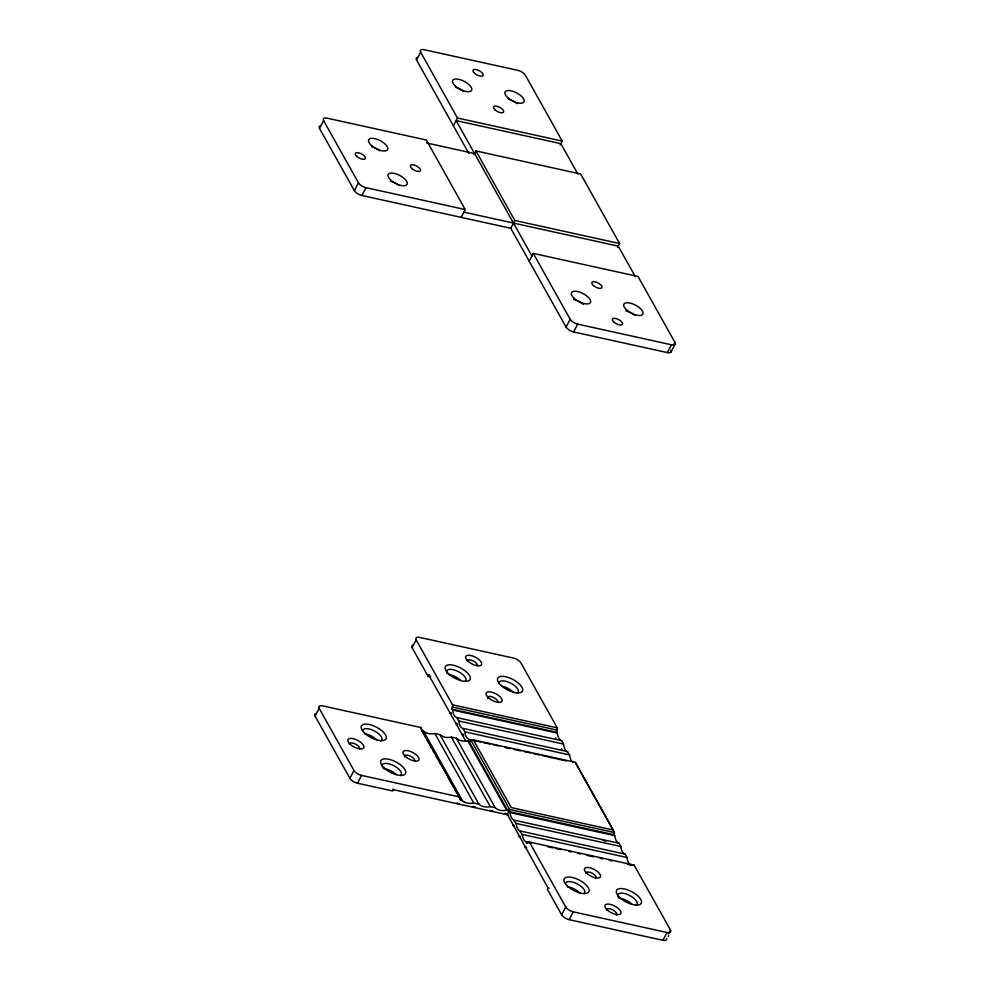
<?xml version="1.0" encoding="UTF-8"?>
<svg xmlns="http://www.w3.org/2000/svg" width="990" height="990" viewBox="0 0 990 990"><rect width="100%" height="100%" fill="white"/><g stroke="black" fill="none" stroke-linecap="round" stroke-linejoin="round"><path stroke-width="1.49" d="M670.824 350.151A6.485 2.735 27.6 0 1 667.359 352.589L573.643 331.959A6.485 2.735 27.6 0 1 566.082 327.084L510.766 228.282L361.919 195.5A6.485 2.735 27.6 0 1 354.358 190.624L319.535 128.428L323.619 120.607A6.485 2.735 27.6 0 1 327.084 118.157L426.319 140.011L465.238 209.546L461.154 217.355M468.889 153.487L416.53 59.957L420.614 52.136A6.485 2.735 27.6 0 1 424.079 49.698L517.795 70.327A6.485 2.735 27.6 0 1 525.356 75.203L562.233 141.075L560.192 144.973M354.358 190.624L358.454 182.816L323.619 120.607M361.919 195.5L366.015 187.692L465.238 209.546M453.408 125.817L457.491 118.008L420.614 52.136M473.888 154.848L475.93 150.938L580.672 174.005L619.591 243.528L617.55 247.438M510.766 228.282L514.85 220.461L475.93 150.938M529.205 261.212L533.288 253.403L638.03 276.47L674.908 342.33L673.547 344.941M393.005 788.981A15.258 7.499 -77.6 0 1 393.426 789.649L392.733 790.985L357.477 783.214A6.485 2.735 27.6 0 1 349.916 778.35L315.092 716.141L319.176 708.32A6.485 2.735 27.6 0 1 322.641 705.882L420.49 727.427L459.41 796.95A1.621 1.238 -29.2 0 1 460.115 798.559A1.621 1.238 -29.2 0 0 460.808 800.168L464.112 801.801M566.082 327.084L570.166 319.263L533.288 253.403M573.643 331.959L577.727 324.138L671.443 344.78A6.485 2.735 27.6 0 0 674.908 342.33M430.588 676.826L428.101 676.281L412.088 647.67L416.171 639.849A6.485 2.735 27.6 0 1 419.636 637.412L513.352 658.041A6.485 2.735 27.6 0 1 520.913 662.916L557.271 727.873A1.621 0.792 -77.6 0 1 557.11 730.088A1.621 0.792 -77.6 0 0 556.937 732.303L557.766 735.372A14.64 7.19 -77.6 0 0 560.786 740.31L561.54 740.644M349.916 778.35L353.999 770.529L319.176 708.32M357.477 783.214L361.56 775.405L459.41 796.95M428.101 676.281L428.781 674.982L465.832 741.176M667.359 352.589L671.443 344.78M671.047 351.945L675.13 344.136M666.666 938.508A6.485 2.735 27.6 0 1 662.916 940.302L569.201 919.673A6.485 2.735 27.6 0 1 561.639 914.797L565.723 906.976L529.353 842.032A1.621 0.792 -77.6 0 0 528.165 842.416A1.621 0.792 -77.6 0 1 526.977 842.799M569.201 919.673L573.284 911.852L667 932.493A6.485 2.735 27.6 0 0 670.465 930.043L634.095 865.099L529.353 842.032M662.916 940.302L667 932.493M668.423 933.954L670.465 930.043M668.139 936.738L668.646 935.76M450.079 713.048L450.413 712.8A28.995 5.556 -57.2 0 1 450.858 712.503M456.167 723.913L456.489 723.665A28.995 5.556 -57.2 0 1 456.935 723.368M462.305 734.877L462.639 734.642A28.995 5.556 -57.2 0 1 463.085 734.345M561.639 914.797L547.346 889.28L548.027 887.993L513.476 825.437A29.032 5.569 -57.2 0 1 513.921 825.128M519.292 836.661L519.614 836.414A29.032 5.569 -57.2 0 1 520.072 836.105M525.368 847.527L525.702 847.279A29.032 5.569 -57.2 0 1 526.148 846.97M434.684 733.516L433.113 733.751A14.64 11.162 -29.2 0 1 425.18 732.291L421.889 730.632L425.626 737.327M451.217 737.166L449.646 737.389A14.64 11.162 -29.2 0 1 441.713 735.941M467.589 740.768L466.018 741.003A14.64 11.162 -29.2 0 1 458.073 739.542L456.316 738.218L451.378 737.129L490.31 806.664L495.235 807.741L497.017 809.053A14.776 11.261 -29.2 0 0 505.729 810.426L506.509 810.29M473.616 803.051L472.824 803.175A14.776 11.261 -29.2 0 1 464.087 801.838M490.149 806.689L489.357 806.825A14.776 11.261 -29.2 0 1 480.62 805.476L478.875 804.14L439.944 734.617L434.845 733.491L473.764 803.014L478.875 804.14M457.491 118.008L562.233 141.075M426.455 142.944L474.569 153.549M514.85 220.461L619.591 243.528M463.877 212.145L618.23 246.139L635.196 276.433M416.171 639.849L452.529 704.806L557.271 727.873M452.529 704.806A1.621 0.792 -77.6 0 1 452.368 707.021L557.11 730.088M452.368 707.021A1.621 0.792 -77.6 0 0 452.195 709.236L556.937 732.303M452.195 709.236L452.628 710.016L557.37 733.083M563.52 744.059L561.627 740.668L456.885 717.614L458.778 720.992L563.52 744.059L563.916 746.336A14.64 7.19 -77.6 0 0 566.936 751.274L569.596 754.924L569.993 757.202A14.64 7.19 -77.6 0 0 572.653 761.916M458.778 720.992L459.174 723.282A14.64 7.19 -77.6 0 0 462.194 728.219L567.765 751.645M463.023 728.578L464.854 731.857L569.596 754.924M481.078 742.079L469.111 739.443L470.126 741.263L467.75 740.743L506.67 810.265L509.046 810.785L507.004 814.696L393.414 789.686M483.9 742.846L490.05 744.059M493.045 744.715L499.034 746.039M504.838 747.45L510.085 748.601M514.008 749.467L516.632 750.049M517.931 750.333L520.554 750.915M524.477 751.645L530.454 752.957M533.449 753.613L539.439 754.937M542.421 755.593L548.411 756.917M549.363 757.251L557.395 758.885M558.521 759.28L566.367 760.865M614.295 834.768A1.621 0.792 -77.6 0 1 614.468 832.553L509.726 809.486A1.621 1.238 -29.2 0 1 507.672 810.488L468.74 740.953A1.621 1.238 -29.2 0 0 470.807 739.963L509.726 809.486A1.621 0.792 -77.6 0 0 509.553 811.701L614.295 834.768L614.802 835.659L510.06 812.592L508.204 809.61M514.305 820.19L619.047 843.245L620.891 846.524L516.149 823.457L513.067 819.534A14.64 7.19 -77.6 0 1 510.283 814.127L510.073 812.74M603.281 840.584L605.744 841.116M520.394 831.043L625.136 854.11L627.029 857.501L522.287 834.434L519.144 830.4A14.64 7.19 -77.6 0 1 516.372 824.992L516.161 823.606M522.299 834.582L522.522 835.956A14.64 7.19 -77.6 0 0 525.282 841.401L531.024 843.01M528.165 842.416L530.788 842.997M547.804 846.747L553.039 847.898M555.662 848.467L560.897 849.63M568.755 851.351L571.366 851.932M577.913 853.368L580.536 853.949M587.082 855.397L593.629 856.833M600.175 858.28L602.799 858.85M609.345 860.298L611.956 860.867M627.672 864.332L632.907 865.483A1.621 0.792 -77.6 0 1 634.095 865.099M619.047 843.245L617.81 842.601A14.64 7.19 -77.6 0 1 615.025 837.193L614.815 835.808M625.136 854.11L623.886 853.467M456.798 717.577L456.043 717.23A14.64 7.19 -77.6 0 1 453.012 712.317L452.628 710.016M469.025 739.419L468.27 739.072A14.64 7.19 -77.6 0 1 465.238 734.159L464.854 731.857M449.72 712.404L450.413 712.8A29.032 25.74 54.8 0 1 451.403 713.468M455.784 723.22L456.489 723.665A29.032 25.74 54.8 0 1 457.491 724.334M461.934 734.196L462.639 734.642A29.032 25.74 54.8 0 1 463.629 735.31M507.907 814.386A29.032 5.569 -57.2 0 0 507.462 814.696L513.476 825.437A28.995 25.703 54.8 0 1 514.441 826.093M518.909 835.968L519.614 836.414A28.995 25.703 54.8 0 1 520.591 837.057M525.034 846.92L525.702 847.279A28.995 25.703 54.8 0 1 526.668 847.923M441.726 735.916L439.944 734.617M630.42 864.703L630.036 864.443A14.64 7.19 -77.6 0 1 627.264 859.035L627.041 857.649M512.758 825.004L513.142 825.685M577.838 173.98L560.872 143.674L456.13 120.607L531.927 256.002M575.549 763.018L614.468 832.553M526.532 842.02L526.89 842.973M456.316 738.218L495.235 807.741M423.411 730.979L462.342 800.502M437.605 758.365L421.183 729.036A1.621 1.238 -29.2 0 0 420.49 727.427M438.224 759.454L460.115 798.559M427.123 740L431.615 748.019M433.113 750.692L434.61 753.365M436.107 756.038L440.6 764.07M448.086 777.435L453.321 786.79M454.818 789.463L456.316 792.136M458.568 796.158L460.808 800.168M555.848 739.283L555.687 738.577A14.64 7.19 -77.6 0 0 555.526 737.884M620.903 846.673L621.114 848.046A14.64 7.19 -77.6 0 0 623.873 853.491M470.807 739.963A1.621 0.792 -77.6 0 1 469.607 740.347M448.656 674.574A10.692 4.505 27.6 0 1 460.845 680.514M501.819 686.218A10.692 4.505 27.6 0 1 513.822 692.678M412.088 647.67A6.485 2.735 27.6 0 1 413.238 645.072M567.48 886.817A10.692 4.505 27.6 0 1 580.276 893.388M619.072 898.289A10.692 4.505 27.6 0 1 632.041 904.291M573.284 911.852A6.485 2.735 27.6 0 1 565.723 906.976M364.654 733.875A10.692 4.505 27.6 0 1 376.844 739.815M383.34 768.587A10.692 4.505 27.6 0 1 396.309 774.576M315.092 716.141A6.485 2.735 27.6 0 1 316.256 713.543M361.56 775.405A6.485 2.735 27.6 0 1 353.999 770.529M565.5 883.575A10.692 4.505 27.6 0 1 577.257 883.909A10.692 4.505 27.6 0 1 584.273 893.376M618.453 897.435A10.692 4.505 27.6 0 1 628.254 894.787A10.692 4.505 27.6 0 1 636.063 905.318M606.511 910.255A5.668 2.388 27.6 0 1 612.352 909.674A5.668 2.388 27.6 0 1 616.287 914.983M586.031 873.663A5.668 2.388 27.6 0 1 592.218 873.254A5.668 2.388 27.6 0 1 595.448 878.576M447.257 673.67A10.692 4.505 27.6 0 1 457.058 671.01A10.692 4.505 27.6 0 1 464.867 681.541M499.047 683.583A10.692 4.505 27.6 0 1 511.471 683.57A10.692 4.505 27.6 0 1 516.495 693.359M467.169 660.837A5.668 2.388 27.6 0 1 473.034 660.837A5.668 2.388 27.6 0 1 477.329 665.763M487.847 698.445A5.668 2.388 27.6 0 1 492.612 697.034A5.668 2.388 27.6 0 1 497.809 702.356M362.649 730.979A10.692 4.505 27.6 0 1 375.099 731.338A10.692 4.505 27.6 0 1 380.507 741.003M382.338 766.891A10.692 4.505 27.6 0 1 393.216 765.394A10.692 4.505 27.6 0 1 400.331 775.603M349.396 743.985A5.668 2.388 27.6 0 1 355.262 743.985A5.668 2.388 27.6 0 1 359.543 748.91M404.625 756.917A5.668 2.388 27.6 0 1 409.476 755.716A5.668 2.388 27.6 0 1 414.748 760.889M561.602 748.749A14.64 7.19 -77.6 0 1 561.788 749.418M548.039 887.956A15.197 11.583 -29.2 0 1 549.178 888.228M526.247 842.156A28.995 25.703 54.8 0 1 526.63 842.601M520.096 831.179A28.995 25.703 54.8 0 1 520.48 831.637M504.962 813.248A28.995 25.703 54.8 0 1 508.613 815.463M428.794 674.957A15.197 11.583 -29.2 0 1 429.932 675.23M492.55 810.352A29.032 5.569 -57.2 0 0 491.275 811.132A28.995 25.703 54.8 0 0 489.79 810.228M459.249 803.323A29.032 5.569 -57.2 0 0 458.382 803.88A28.995 25.703 54.8 0 0 456.885 802.989M475.41 807.048A29.032 5.569 -57.2 0 0 474.742 807.481A28.995 25.703 54.8 0 0 472.75 806.318M371.522 146.631A10.692 4.505 27.6 0 1 379.838 150.839M390.159 181.182A10.692 4.505 27.6 0 1 399.304 185.6M319.535 128.428A6.485 2.735 27.6 0 1 320.314 125.903M366.015 187.692A6.485 2.735 27.6 0 1 358.454 182.816M577.727 324.138A6.485 2.735 27.6 0 1 570.166 319.263M573.519 299.364A10.692 4.505 27.6 0 1 583.432 304.413M625.89 310.897A10.692 4.505 27.6 0 1 635.035 315.303M416.53 59.957A6.485 2.735 27.6 0 1 417.31 57.445M455.536 87.33A10.692 4.505 27.6 0 1 463.84 91.538M508.786 99.124A10.692 4.505 27.6 0 1 516.978 103.703M575.363 762.337L473.368 739.876L511.273 807.568L613.255 830.028L575.363 762.337M567.381 886.001A13.934 5.866 27.6 0 0 588.666 892.114A13.934 5.866 27.6 0 0 573.581 877.796A13.934 5.866 27.6 0 0 567.381 886.001M619.752 897.534A13.934 5.866 27.6 0 0 641.037 903.635A13.934 5.866 27.6 0 0 625.952 889.329A13.934 5.866 27.6 0 0 619.752 897.534M607.118 909.81A8.91 3.75 27.6 0 0 620.73 913.721A8.91 3.75 27.6 0 0 611.077 904.563A8.91 3.75 27.6 0 0 607.118 909.81M586.625 873.217A8.91 3.75 27.6 0 0 600.237 877.128A8.91 3.75 27.6 0 0 590.585 867.97A8.91 3.75 27.6 0 0 586.625 873.217M448.557 673.757A13.934 5.866 27.6 0 0 469.842 679.87A13.934 5.866 27.6 0 0 454.757 665.565A13.934 5.866 27.6 0 0 448.557 673.757M500.928 685.29A13.934 5.866 27.6 0 0 522.213 691.404A13.934 5.866 27.6 0 0 507.128 677.098A13.934 5.866 27.6 0 0 500.928 685.29M467.8 660.986A8.91 3.75 27.6 0 0 481.412 664.884A8.91 3.75 27.6 0 0 471.76 655.739A8.91 3.75 27.6 0 0 467.8 660.986M488.293 697.579A8.91 3.75 27.6 0 0 501.905 701.477A8.91 3.75 27.6 0 0 492.253 692.332A8.91 3.75 27.6 0 0 488.293 697.579M364.555 733.058A13.934 5.866 27.6 0 0 385.84 739.171A13.934 5.866 27.6 0 0 370.755 724.866A13.934 5.866 27.6 0 0 364.555 733.058M384.021 767.819A13.934 5.866 27.6 0 0 405.306 773.933A13.934 5.866 27.6 0 0 390.209 759.627A13.934 5.866 27.6 0 0 384.021 767.819M350.027 744.121A8.91 3.75 27.6 0 0 363.639 748.032A8.91 3.75 27.6 0 0 353.987 738.874A8.91 3.75 27.6 0 0 350.027 744.121M405.157 756.261A8.91 3.75 27.6 0 0 418.77 760.172A8.91 3.75 27.6 0 0 409.118 751.014A8.91 3.75 27.6 0 0 405.157 756.261M371.572 145.579A10.692 4.505 27.6 0 0 387.622 149.626A10.692 4.505 27.6 0 0 375.284 138.736A10.692 4.505 27.6 0 0 371.572 145.579M391.038 180.353A10.692 4.505 27.6 0 0 407.088 184.388A10.692 4.505 27.6 0 0 394.75 173.498A10.692 4.505 27.6 0 0 391.038 180.353M356.833 156.457A5.668 2.388 27.6 0 0 365.347 158.598A5.668 2.388 27.6 0 0 358.801 152.819A5.668 2.388 27.6 0 0 356.833 156.457M411.964 168.597A5.668 2.388 27.6 0 0 420.478 170.738A5.668 2.388 27.6 0 0 413.931 164.959A5.668 2.388 27.6 0 0 411.964 168.597M574.398 298.522A10.692 4.505 27.6 0 0 590.448 302.569A10.692 4.505 27.6 0 0 578.123 291.666A10.692 4.505 27.6 0 0 574.398 298.522M626.769 310.056A10.692 4.505 27.6 0 0 642.819 314.102A10.692 4.505 27.6 0 0 630.494 303.2A10.692 4.505 27.6 0 0 626.769 310.056M613.924 322.146A5.668 2.388 27.6 0 0 622.438 324.287A5.668 2.388 27.6 0 0 615.891 318.508A5.668 2.388 27.6 0 0 613.924 322.146M593.431 285.553A5.668 2.388 27.6 0 0 601.945 287.694A5.668 2.388 27.6 0 0 595.411 281.915A5.668 2.388 27.6 0 0 593.431 285.553M455.573 86.291A10.692 4.505 27.6 0 0 471.624 90.325A10.692 4.505 27.6 0 0 459.298 79.435A10.692 4.505 27.6 0 0 455.573 86.291M507.944 97.824A10.692 4.505 27.6 0 0 523.995 101.859A10.692 4.505 27.6 0 0 511.669 90.969A10.692 4.505 27.6 0 0 507.944 97.824M474.606 73.322A5.668 2.388 27.6 0 0 483.12 75.463A5.668 2.388 27.6 0 0 476.586 69.684A5.668 2.388 27.6 0 0 474.606 73.322M495.099 109.915A5.668 2.388 27.6 0 0 503.613 112.056A5.668 2.388 27.6 0 0 497.067 106.276A5.668 2.388 27.6 0 0 495.099 109.915"/></g></svg>
